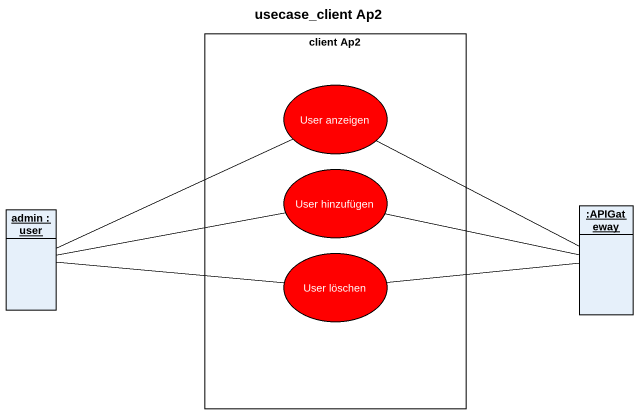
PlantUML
@startuml
title usecase_client Ap2
allowmixing
hide circle
hide empty members
rectangle "client Ap2" as client_Ap2 {
  usecase "User anzeigen" as User_anzeigen #FF0000
  usecase "User hinzufügen" as User_hinzufügen #FF0000
  usecase "User löschen" as User_löschen #FF0000
}
object "admin : user" as admin
object ":APIGateway" as APIGateway
User_anzeigen -right- APIGateway
User_hinzufügen -right- APIGateway
admin -right- User_anzeigen
admin -right- User_hinzufügen
admin -right- User_löschen
User_löschen -right- APIGateway
@enduml
